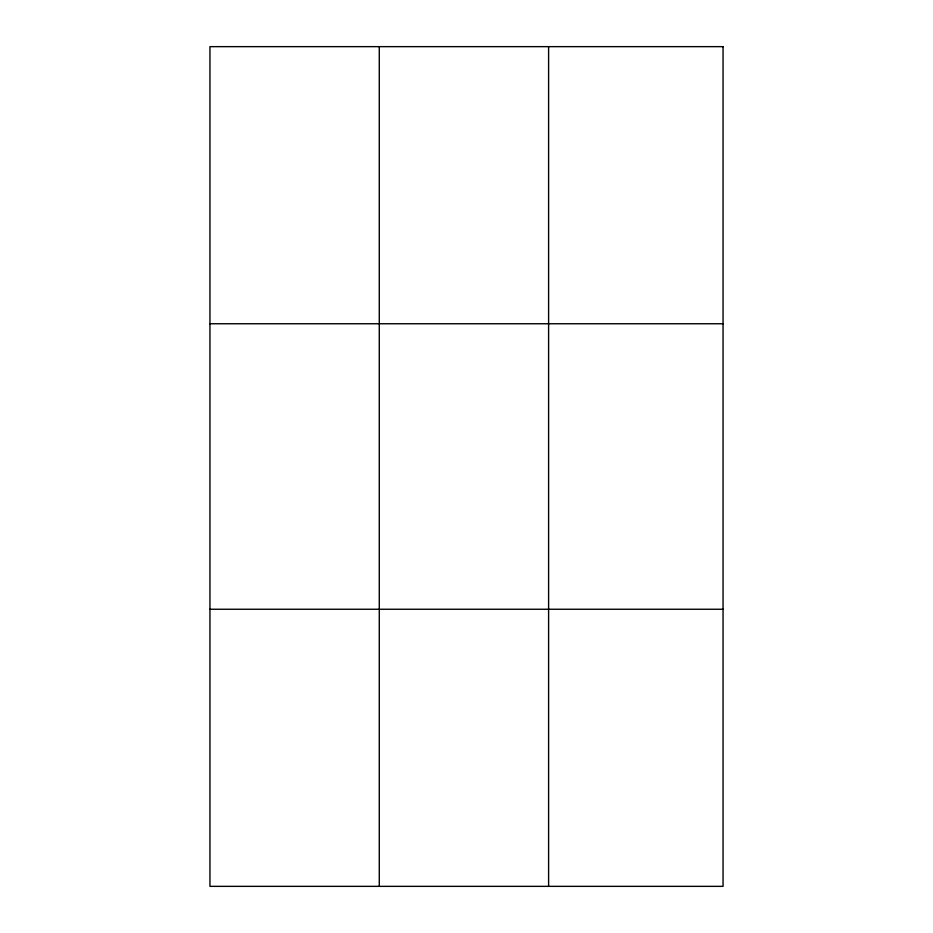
<?xml version="1.0" encoding="UTF-8"?>
<svg xmlns="http://www.w3.org/2000/svg" width="933" height="933" viewBox="0 0 933 933"><rect width="100%" height="100%" fill="white"/><g stroke="black" fill="none" stroke-linecap="round" stroke-linejoin="round"><path stroke-width="1.4" d="M379.276 886.35L379.276 46.65M548.604 886.35L548.604 46.65M209.948 323.751L723.052 323.751M209.948 609.249L723.052 609.249M723.052 46.65L723.052 886.35L209.948 886.35L209.948 46.65L723.052 46.65"/></g></svg>
